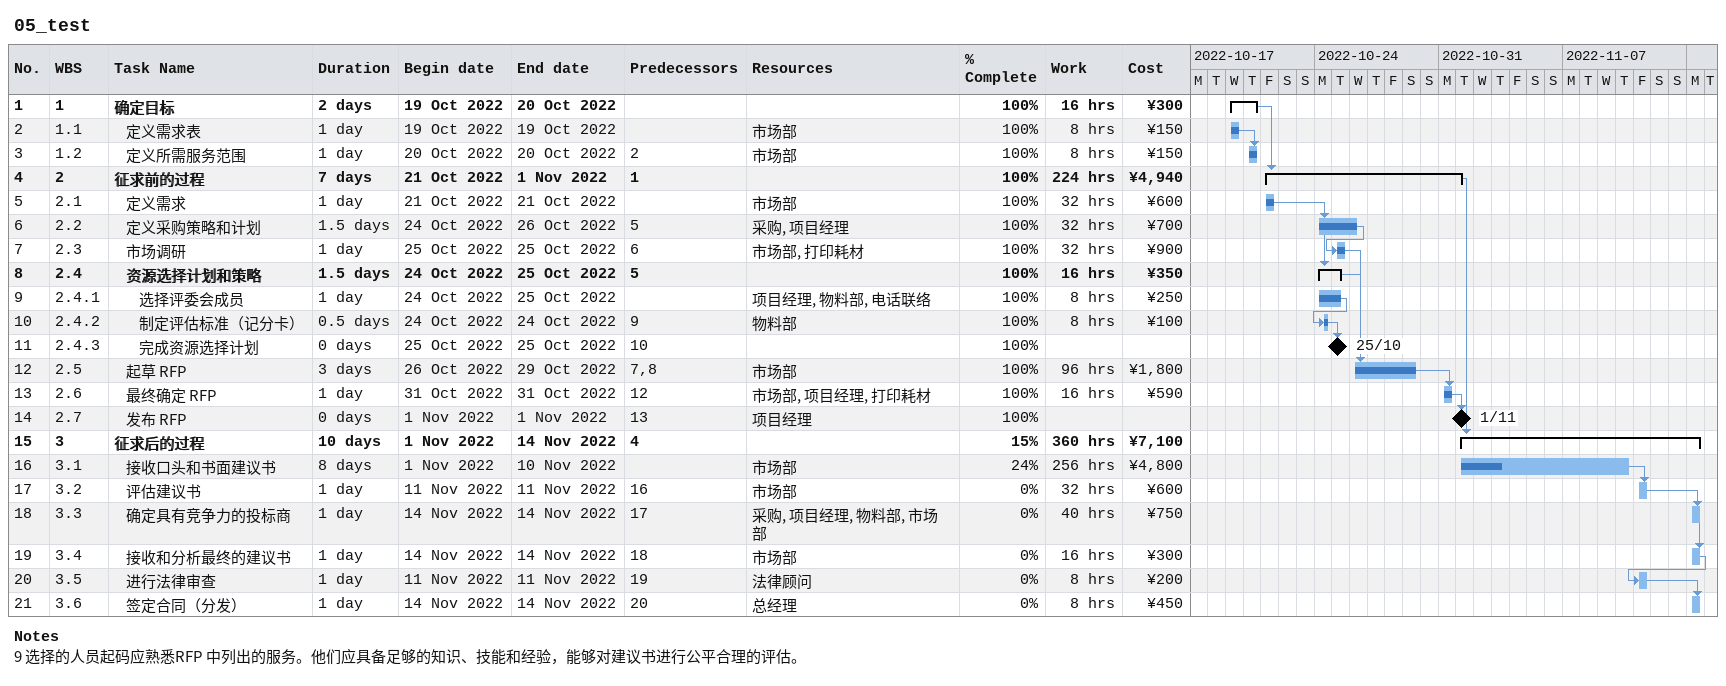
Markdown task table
05_test

| ID | WBS | Task | Duration | Start | Finish | Predecessors | Resources | % complete | Work (h) | Cost (¥) |
|---|---|---|---|---|---|---|---|---|---|---|
| 1 | 1 | **确定目标** | 2d | 2022-10-19 | 2022-10-20 |  |  | 100 | 16 | 300 |
| 2 | 1.1 | 定义需求表 | 1d | 2022-10-19 | 2022-10-19 |  | 市场部 | 100 | 8 | 150 |
| 3 | 1.2 | 定义所需服务范围 | 1d | 2022-10-20 | 2022-10-20 | 2 | 市场部 | 100 | 8 | 150 |
| 4 | 2 | **征求前的过程** | 7d | 2022-10-21 | 2022-11-01 | 1 |  | 100 | 224 | 4940 |
| 5 | 2.1 | 定义需求 | 1d | 2022-10-21 | 2022-10-21 |  | 市场部 | 100 | 32 | 600 |
| 6 | 2.2 | 定义采购策略和计划 | 1.5d | 2022-10-24 | 2022-10-26 | 5 | 采购, 项目经理 | 100 | 32 | 700 |
| 7 | 2.3 | 市场调研 | 1d | 2022-10-25 | 2022-10-25 | 6 | 市场部, 打印耗材 | 100 | 32 | 900 |
| 8 | 2.4 | **资源选择计划和策略** | 1.5d | 2022-10-24 | 2022-10-25 | 5 |  | 100 | 16 | 350 |
| 9 | 2.4.1 | 选择评委会成员 | 1d | 2022-10-24 | 2022-10-25 |  | 项目经理, 物料部, 电话联络 | 100 | 8 | 250 |
| 10 | 2.4.2 | 制定评估标准（记分卡） | 0.5d | 2022-10-24 | 2022-10-24 | 9 | 物料部 | 100 | 8 | 100 |
| 11 | 2.4.3 | 完成资源选择计划 | 0d | 2022-10-25 | 2022-10-25 | 10 |  | 100 |  |  |
| 12 | 2.5 | 起草 RFP | 3d | 2022-10-26 | 2022-10-29 | 7, 8 | 市场部 | 100 | 96 | 1800 |
| 13 | 2.6 | 最终确定 RFP | 1d | 2022-10-31 | 2022-10-31 | 12 | 市场部, 项目经理, 打印耗材 | 100 | 16 | 590 |
| 14 | 2.7 | 发布 RFP | 0d | 2022-11-01 | 2022-11-01 | 13 | 项目经理 | 100 |  |  |
| 15 | 3 | **征求后的过程** | 10d | 2022-11-01 | 2022-11-14 | 4 |  | 15 | 360 | 7100 |
| 16 | 3.1 | 接收口头和书面建议书 | 8d | 2022-11-01 | 2022-11-10 |  | 市场部 | 24 | 256 | 4800 |
| 17 | 3.2 | 评估建议书 | 1d | 2022-11-11 | 2022-11-11 | 16 | 市场部 | 0 | 32 | 600 |
| 18 | 3.3 | 确定具有竞争力的投标商 | 1d | 2022-11-14 | 2022-11-14 | 17 | 采购, 项目经理, 物料部, 市场部 | 0 | 40 | 750 |
| 19 | 3.4 | 接收和分析最终的建议书 | 1d | 2022-11-14 | 2022-11-14 | 18 | 市场部 | 0 | 16 | 300 |
| 20 | 3.5 | 进行法律审查 | 1d | 2022-11-11 | 2022-11-11 | 19 | 法律顾问 | 0 | 8 | 200 |
| 21 | 3.6 | 签定合同（分发） | 1d | 2022-11-14 | 2022-11-14 | 20 | 总经理 | 0 | 8 | 450 |

Notes
- 9: 选择的人员起码应熟悉 RFP 中列出的服务。他们应具备足够的知识、技能和经验，能够对建议书进行公平合理的评估。
